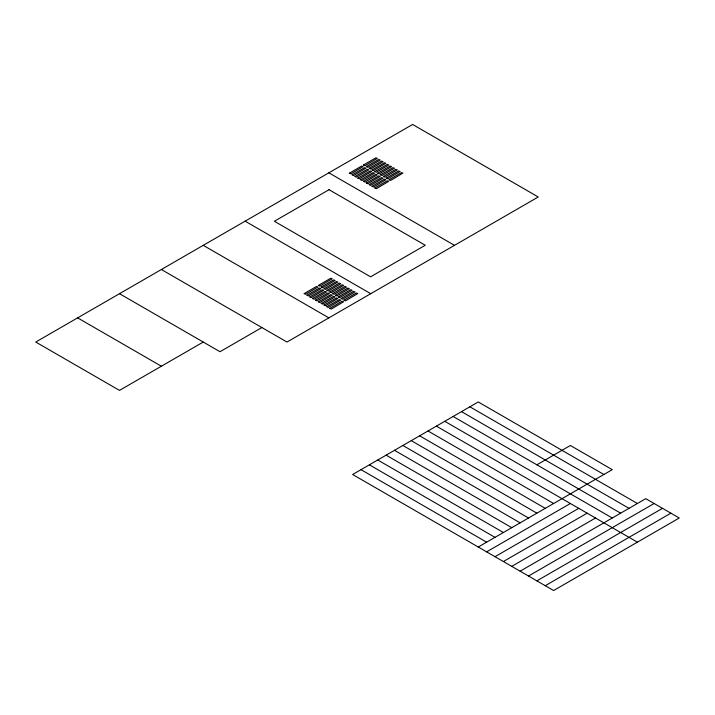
<?xml version="1.0" encoding="UTF-8"?>
<svg xmlns="http://www.w3.org/2000/svg" width="715" height="715" viewBox="0 0 715 715"><rect width="100%" height="100%" fill="white"/><g stroke="black" fill="none" stroke-linecap="round" stroke-linejoin="round"><path stroke-width="1.07" d="M203.248 342.047L119.494 390.399L35.75 342.047L412.618 124.464L538.243 196.991L286.992 342.047L161.376 269.519M261.869 327.542L219.997 351.717L119.494 293.695M536.876 464.822L570.373 445.481L612.255 469.657L478.255 547.02M486.629 551.855L570.373 503.503M495.003 556.69L578.748 508.338M503.378 561.525L587.131 513.173M511.752 566.36L595.506 518.009M520.127 571.196L645.752 498.668L679.25 518.009L553.625 590.536L352.629 474.492L478.255 401.964L603.88 474.492M528.501 576.031L654.127 503.503M536.876 580.866L662.501 508.338M545.25 585.701L670.876 513.173M328.873 172.816L454.49 245.343M245.12 221.167L370.745 293.695M203.248 245.343L328.873 317.871M469.88 406.799L637.378 503.503M461.506 411.634L629.003 508.338M453.131 416.47L620.629 513.173M444.757 421.305L612.255 518.009M436.382 426.14L637.378 542.185M428.008 430.975L553.625 503.503M419.634 435.81L545.25 508.338M411.259 440.646L536.876 513.173M402.885 445.481L528.501 518.009M394.51 450.316L520.127 522.844M386.127 455.151L511.752 527.679M377.752 459.986L503.378 532.514M369.378 464.822L495.003 537.349M361.004 469.657L486.629 542.185M77.622 317.871L161.376 366.223M304.197 293.642L305.734 294.303L318.032 287.01L316.504 286.447L304.206 293.615M307.039 295.286L308.576 295.939L320.865 288.619L319.346 288.082L307.048 295.25M309.881 296.922L311.418 297.583L323.707 290.254L322.152 289.745L309.89 296.895M312.723 298.566L314.26 299.219L326.558 291.926L325.03 291.371L312.75 298.504M315.565 300.211L317.103 300.863L329.383 293.543L327.908 292.989L315.592 300.148M318.416 285.437L319.954 286.089L332.243 278.77L330.723 278.242L318.425 285.401M318.407 301.846L319.945 302.499L332.225 295.179L330.714 294.651L318.416 301.819M321.258 287.072L322.796 287.734L335.076 280.405L333.53 279.896L321.258 287.072M321.25 303.491L322.787 304.143L335.085 296.85L333.592 296.269L321.25 303.491M324.101 288.717L325.638 289.369L337.9 282.023L336.407 281.522L324.11 288.69M324.092 305.126L325.629 305.779L337.891 298.432L336.399 297.932L324.11 305.064M326.943 290.362L328.48 291.014L340.76 283.694L339.25 283.158L326.943 290.362M326.934 306.771L328.471 307.423L340.751 300.103L339.205 299.585L326.943 306.735M329.785 291.997L331.322 292.649L343.62 285.356L342.092 284.802L329.785 291.997M329.776 308.406L331.313 309.068L343.602 301.775L342.074 301.212L329.776 308.406M332.627 293.642L334.164 294.294L346.462 287.001L344.934 286.438L332.636 293.606M335.469 295.277L337.006 295.93L349.286 288.61L347.767 288.082L335.487 295.215M338.311 296.922L339.848 297.574L352.129 290.254L350.609 289.718L338.311 296.922M349.322 173.236L350.859 173.888L363.157 166.595L361.629 166.041L349.322 173.236M341.153 298.557L342.691 299.219L354.98 291.926L353.496 291.345L341.153 298.53M352.164 174.88L353.702 175.533L365.964 168.177L364.471 167.676L352.191 174.817M343.987 300.202L345.524 300.854L357.813 293.534L356.293 292.998L344.013 300.139M355.006 176.516L356.544 177.177L368.824 169.848L367.313 169.321L355.015 176.489M357.849 178.16L359.386 178.813L371.666 171.493L370.156 170.957L357.849 178.16M360.691 179.796L362.228 180.457L374.526 173.164L373.033 172.583L360.7 179.769M363.542 165.031L365.079 165.683L377.359 158.364L375.849 157.827L363.569 164.968M363.533 181.44L365.07 182.093L377.35 174.773L375.84 174.237L363.551 181.378M366.384 166.666L367.921 167.328L380.201 159.999L378.655 159.49L366.393 166.64M366.375 183.076L367.912 183.737L380.192 176.408L378.646 175.899L366.375 183.076M369.226 168.311L370.763 168.963L383.061 161.67L381.533 161.107L369.226 168.311M369.217 184.72L370.754 185.373L383.043 178.08L381.515 177.526L369.226 184.684M372.068 169.947L373.605 170.608L385.868 163.252L384.339 162.77L372.077 169.92M372.059 186.365L373.596 187.017L385.877 179.697L384.357 179.161L372.077 186.302M374.91 171.591L376.447 172.244L388.745 164.951L387.253 164.379L374.919 171.555M374.892 188L376.43 188.653L388.719 181.333L387.164 180.823L374.901 187.974M377.752 173.227L379.29 173.888L391.579 166.595L390.05 166.032L377.752 173.227M380.594 174.871L382.132 175.524L394.412 168.204L392.893 167.676L380.612 174.809M383.428 176.516L384.965 177.168L397.254 169.848L395.735 169.312L383.437 176.48M386.27 178.151L387.807 178.804L400.096 171.484L398.541 170.974L386.27 178.151M389.112 179.796L390.649 180.448L402.911 173.093L401.419 172.592L389.121 179.76M329.034 189.707L274.372 221.266L370.576 276.812L425.246 245.254L329.034 189.707"/></g></svg>
